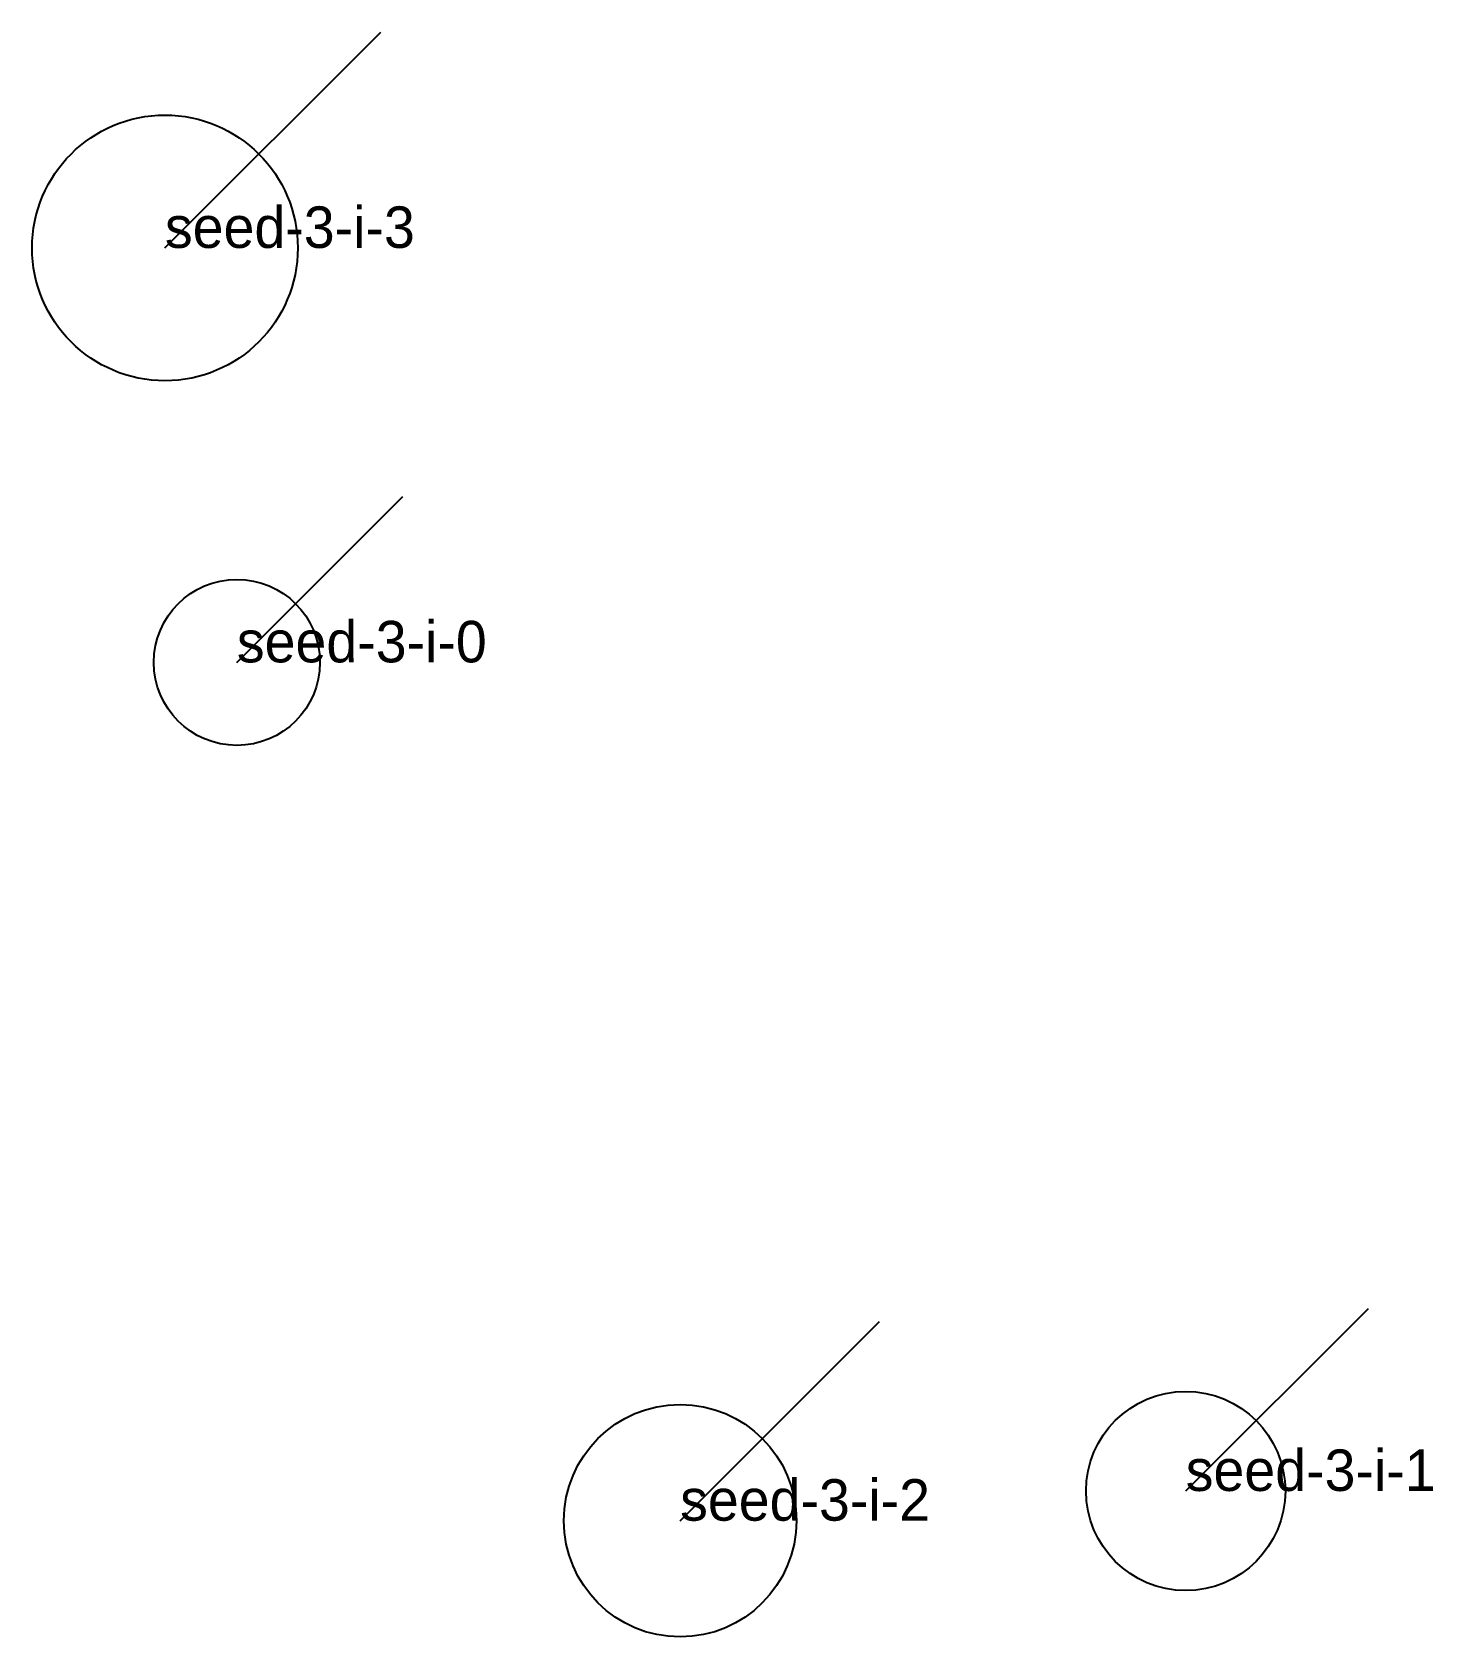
# Model space of a CAD drawing. Extents: x 17 to 101.4, y 11.1 to 107.7.
import ezdxf

# ---------------------------------------------------------------- set-up
doc = ezdxf.new("R2010")
doc.units = 0
doc.header["$MEASUREMENT"] = 0
doc.layers.add('CRASHTEST_V2', color=4, linetype='Continuous')

msp = doc.modelspace()

# ---------------------------------------------------------------- linework, layer by layer
at = {"layer": 'CRASHTEST_V2'}
for p, q in [((25.02, 94.723), (38.02, 107.723)), ((29.352, 69.758), (39.352, 79.758)), ((56.049, 18.058), (68.049, 30.058)), ((86.499, 19.849), (97.499, 30.849))]:
    msp.add_line(p, q, dxfattribs=at)
for centre, radius in [((25.02, 94.723), 8), ((29.352, 69.758), 5), ((86.499, 19.849), 6), ((56.049, 18.058), 7)]:
    msp.add_circle(centre, radius, dxfattribs=at)

# ---------------------------------------------------------------- texts
for s, p in [('seed-3-i-3', (25.02, 94.723)), ('seed-3-i-0', (29.352, 69.758)), ('seed-3-i-1', (86.499, 19.849)), ('seed-3-i-2', (56.049, 18.058))]:
    msp.add_text(s, height=2.5, dxfattribs=at).set_placement(p)

doc.saveas('drawing.dxf')
